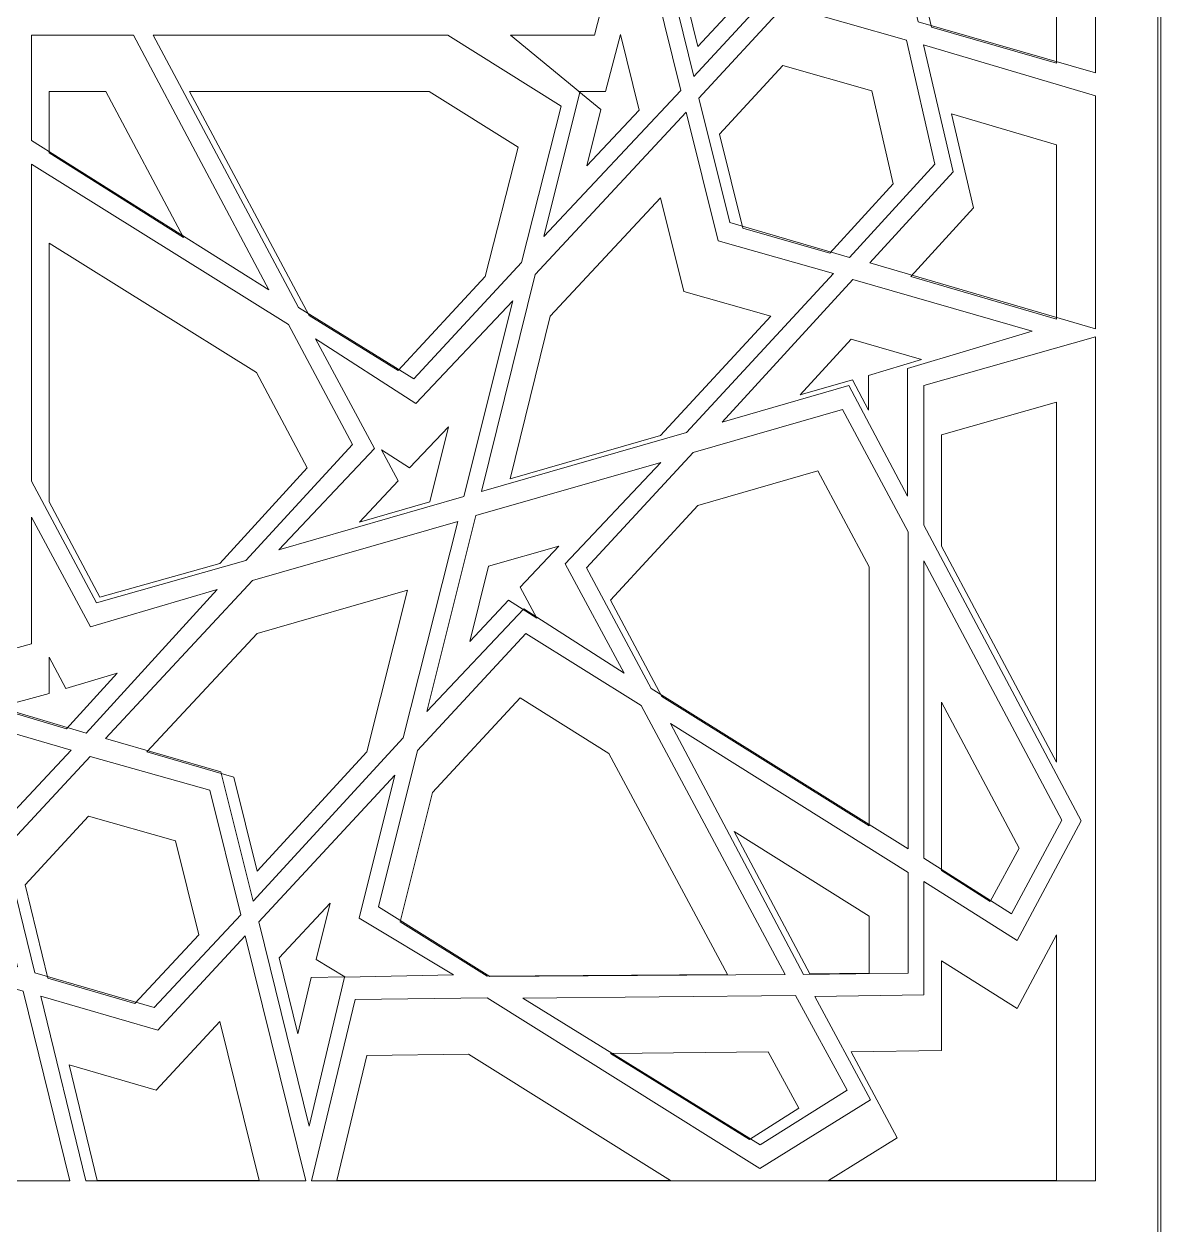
# Model space of a CAD drawing. Header units: centimetres. Extents: x -12.3 to 38.8, y -41.7 to 12.7.
# Drawn here: x 16.98 to 23.02, y -35.23 to -28.86 of the extents above; entities that cross this region are included whole.
import ezdxf

# ---------------------------------------------------------------- set-up
doc = ezdxf.new("R2010")
doc.units = ezdxf.units.CM
doc.header["$MEASUREMENT"] = 0
doc.layers.add('layer 1', color=7, linetype='Continuous')

msp = doc.modelspace()

# ---------------------------------------------------------------- linework, layer by layer
at = {"layer": 'layer 1', "color": 19, "lineweight": 20}
for points, knots in [([(8.70911, -20.59914), (8.70911, -20.59914), (22.32118, -20.59914), (22.32118, -20.59914), (22.32118, -20.59914), (22.70286, -20.59914), (23.01514, -20.91142), (23.01514, -21.2931), (23.01514, -21.2931), (23.01514, -21.2931), (23.01514, -40.90518), (23.01514, -40.90518), (23.01514, -40.90518), (23.01514, -41.28686), (22.70286, -41.59914), (22.32118, -41.59914), (22.32118, -41.59914), (22.32118, -41.59914), (8.70911, -41.59914), (8.70911, -41.59914), (8.70911, -41.59914), (8.32743, -41.59914), (8.01515, -41.28686), (8.01515, -40.90518), (8.01515, -40.90518), (8.01515, -40.90518), (8.01515, -21.2931), (8.01515, -21.2931), (8.01515, -21.2931), (8.01515, -20.91142), (8.32743, -20.59914), (8.70911, -20.59914)], [0, 0, 0, 0, 0.1111111, 0.1111111, 0.1111111, 0.1111111, 0.2222222, 0.2222222, 0.2222222, 0.2222222, 0.3333333, 0.3333333, 0.3333333, 0.3333333, 0.4444444, 0.4444444, 0.4444444, 0.4444444, 0.5555556, 0.5555556, 0.5555556, 0.5555556, 0.6666667, 0.6666667, 0.6666667, 0.6666667, 0.7777778, 0.7777778, 0.7777778, 0.7777778, 1, 1, 1, 1]), ([(15.46053, -27.428), (15.46053, -27.428), (15.46053, -26.9256), (15.46053, -26.9256), (15.46053, -26.9256), (15.46053, -26.9256), (15.86167, -27.17873), (15.86167, -27.17873), (15.86167, -27.17873), (15.86167, -27.17873), (16.09597, -26.74151), (16.09597, -26.74151), (16.09597, -26.74151), (16.09597, -26.74151), (16.32671, -27.17873), (16.32671, -27.17873), (16.32671, -27.17873), (16.32671, -27.17873), (16.7314, -26.9256), (16.7314, -26.9256), (16.7314, -26.9256), (16.7314, -26.9256), (16.73138, -27.428), (16.73138, -27.428), (16.73138, -27.428), (16.73138, -27.428), (17.19286, -27.428), (17.19286, -27.428), (17.19286, -27.428), (17.19286, -27.428), (16.96212, -27.86136), (16.96212, -27.86136), (16.96212, -27.86136), (16.96212, -27.86136), (17.34551, -28.12598), (17.34551, -28.12598), (17.34551, -28.12598), (17.34551, -28.12598), (16.96212, -28.3676), (16.96212, -28.3676), (16.96212, -28.3676), (16.96212, -28.3676), (17.19286, -28.80097), (17.19286, -28.80097), (17.19286, -28.80097), (17.19286, -28.80097), (16.73138, -28.80097), (16.73138, -28.80097), (16.73138, -28.80097), (16.73138, -28.80097), (16.73138, -29.30337), (16.73138, -29.30337), (16.73138, -29.30337), (16.73138, -29.30337), (16.32669, -29.05025), (16.32669, -29.05025), (16.32669, -29.05025), (16.32669, -29.05025), (16.09596, -29.48746), (16.09596, -29.48746), (16.09596, -29.48746), (16.09596, -29.48746), (15.86166, -29.05025), (15.86166, -29.05025), (15.86166, -29.05025), (15.86166, -29.05025), (15.44278, -29.31487), (15.44278, -29.31487), (15.44278, -29.31487), (15.44278, -29.31487), (15.43924, -28.80096), (15.43924, -28.80096), (15.43924, -28.80096), (15.43924, -28.80096), (14.99553, -28.80097), (14.99553, -28.80097), (14.99553, -28.80097), (14.99553, -28.80097), (15.21562, -28.38678), (15.21562, -28.38678), (15.21562, -28.38678), (15.21562, -28.38678), (14.80739, -28.12597), (14.80739, -28.12597), (14.80739, -28.12597), (14.80739, -28.12597), (15.22981, -27.86135), (15.22981, -27.86135), (15.22981, -27.86135), (15.22981, -27.86135), (14.99553, -27.42799), (14.99553, -27.42799), (14.99553, -27.42799), (14.99553, -27.42799), (15.46056, -27.42799), (15.46056, -27.42799), (15.46056, -27.42799), (15.46056, -27.42799), (15.46053, -27.428), (15.46053, -27.428)], [0, 0, 0, 0, 0.0384615, 0.0384615, 0.0384615, 0.0384615, 0.0769231, 0.0769231, 0.0769231, 0.0769231, 0.1153846, 0.1153846, 0.1153846, 0.1153846, 0.1538462, 0.1538462, 0.1538462, 0.1538462, 0.1923077, 0.1923077, 0.1923077, 0.1923077, 0.2307692, 0.2307692, 0.2307692, 0.2307692, 0.2692308, 0.2692308, 0.2692308, 0.2692308, 0.3076923, 0.3076923, 0.3076923, 0.3076923, 0.3461538, 0.3461538, 0.3461538, 0.3461538, 0.3846154, 0.3846154, 0.3846154, 0.3846154, 0.4230769, 0.4230769, 0.4230769, 0.4230769, 0.4615385, 0.4615385, 0.4615385, 0.4615385, 0.5, 0.5, 0.5, 0.5, 0.5384615, 0.5384615, 0.5384615, 0.5384615, 0.5769231, 0.5769231, 0.5769231, 0.5769231, 0.6153846, 0.6153846, 0.6153846, 0.6153846, 0.6538462, 0.6538462, 0.6538462, 0.6538462, 0.6923077, 0.6923077, 0.6923077, 0.6923077, 0.7307692, 0.7307692, 0.7307692, 0.7307692, 0.7692308, 0.7692308, 0.7692308, 0.7692308, 0.8076923, 0.8076923, 0.8076923, 0.8076923, 0.8461538, 0.8461538, 0.8461538, 0.8461538, 0.8846154, 0.8846154, 0.8846154, 0.8846154, 0.9230769, 0.9230769, 0.9230769, 0.9230769, 1, 1, 1, 1]), ([(21.78987, -27.35514), (21.78987, -27.35514), (21.62303, -28.12599), (21.62303, -28.12599), (21.62303, -28.12599), (21.62303, -28.12599), (21.79697, -28.87385), (21.79697, -28.87385), (21.79697, -28.87385), (21.79697, -28.87385), (22.46078, -29.0656), (22.46078, -29.0656), (22.46078, -29.0656), (22.46078, -29.0656), (22.46078, -27.16339), (22.46078, -27.16339), (22.46078, -27.16339), (22.46078, -27.16339), (21.78986, -27.35514), (21.78986, -27.35514), (21.78986, -27.35514), (21.78986, -27.35514), (21.78987, -27.35514), (21.78987, -27.35514)], [0, 0, 0, 0, 0.1428571, 0.1428571, 0.1428571, 0.1428571, 0.2857143, 0.2857143, 0.2857143, 0.2857143, 0.4285714, 0.4285714, 0.4285714, 0.4285714, 0.5714286, 0.5714286, 0.5714286, 0.5714286, 0.7142857, 0.7142857, 0.7142857, 0.7142857, 1, 1, 1, 1]), ([(20.89531, -27.61593), (20.89531, -27.61593), (20.55808, -27.2516), (20.55808, -27.2516), (20.55808, -27.2516), (20.55808, -27.2516), (20.34865, -28.12601), (20.34865, -28.12601), (20.34865, -28.12601), (20.34865, -28.12601), (20.55808, -28.97741), (20.55808, -28.97741), (20.55808, -28.97741), (20.55808, -28.97741), (20.89531, -28.61308), (20.89531, -28.61308), (20.89531, -28.61308), (20.89531, -28.61308), (21.37454, -28.75114), (21.37454, -28.75114), (21.37454, -28.75114), (21.37454, -28.75114), (21.22545, -28.11835), (21.22545, -28.11835), (21.22545, -28.11835), (21.22545, -28.11835), (21.3639, -27.47789), (21.3639, -27.47789), (21.3639, -27.47789), (21.3639, -27.47789), (20.89532, -27.61592), (20.89532, -27.61592), (20.89532, -27.61592), (20.89532, -27.61592), (20.89531, -27.61593), (20.89531, -27.61593)], [0, 0, 0, 0, 0.1, 0.1, 0.1, 0.1, 0.2, 0.2, 0.2, 0.2, 0.3, 0.3, 0.3, 0.3, 0.4, 0.4, 0.4, 0.4, 0.5, 0.5, 0.5, 0.5, 0.6, 0.6, 0.6, 0.6, 0.7, 0.7, 0.7, 0.7, 0.8, 0.8, 0.8, 0.8, 1, 1, 1, 1]), ([(19.92621, -29.21517), (19.92621, -29.21517), (20.04335, -29.31106), (20.04335, -29.31106), (20.04335, -29.31106), (20.04335, -29.31106), (19.96881, -29.6102), (19.96881, -29.6102), (19.96881, -29.6102), (19.96881, -29.6102), (20.2457, -29.31489), (20.2457, -29.31489), (20.2457, -29.31489), (20.2457, -29.31489), (20.1463, -28.91221), (20.1463, -28.91221), (20.1463, -28.91221), (20.1463, -28.91221), (20.06821, -29.21518), (20.06821, -29.21518), (20.06821, -29.21518), (20.06821, -29.21518), (19.9262, -29.21516), (19.9262, -29.21516), (19.9262, -29.21516), (19.9262, -29.21516), (19.92621, -29.21517), (19.92621, -29.21517)], [0, 0, 0, 0, 0.125, 0.125, 0.125, 0.125, 0.25, 0.25, 0.25, 0.25, 0.375, 0.375, 0.375, 0.375, 0.5, 0.5, 0.5, 0.5, 0.625, 0.625, 0.625, 0.625, 0.75, 0.75, 0.75, 0.75, 1, 1, 1, 1]), ([(21.48103, -29.21134), (21.48103, -29.21134), (21.00889, -29.07711), (21.00889, -29.07711), (21.00889, -29.07711), (21.00889, -29.07711), (20.67166, -29.44145), (20.67166, -29.44145), (20.67166, -29.44145), (20.67166, -29.44145), (20.79591, -29.94002), (20.79591, -29.94002), (20.79591, -29.94002), (20.79591, -29.94002), (21.25739, -30.07425), (21.25739, -30.07425), (21.25739, -30.07425), (21.25739, -30.07425), (21.59461, -29.70608), (21.59461, -29.70608), (21.59461, -29.70608), (21.59461, -29.70608), (21.48103, -29.21135), (21.48103, -29.21135), (21.48103, -29.21135), (21.48103, -29.21135), (21.48103, -29.21134), (21.48103, -29.21134)], [0, 0, 0, 0, 0.125, 0.125, 0.125, 0.125, 0.25, 0.25, 0.25, 0.25, 0.375, 0.375, 0.375, 0.375, 0.5, 0.5, 0.5, 0.5, 0.625, 0.625, 0.625, 0.625, 0.75, 0.75, 0.75, 0.75, 1, 1, 1, 1]), ([(17.11475, -29.54117), (17.11475, -29.54117), (17.82826, -29.98987), (17.82826, -29.98987), (17.82826, -29.98987), (17.82826, -29.98987), (17.41648, -29.21518), (17.41648, -29.21518), (17.41648, -29.21518), (17.41648, -29.21518), (17.11475, -29.21518), (17.11475, -29.21518), (17.11475, -29.21518), (17.11475, -29.21518), (17.11475, -29.54117), (17.11475, -29.54117)], [0, 0, 0, 0, 0.2, 0.2, 0.2, 0.2, 0.4, 0.4, 0.4, 0.4, 0.6, 0.6, 0.6, 0.6, 1, 1, 1, 1]), ([(17.86021, -29.21517), (17.86021, -29.21517), (18.49563, -30.40406), (18.49563, -30.40406), (18.49563, -30.40406), (18.49563, -30.40406), (18.96775, -30.69552), (18.96775, -30.69552), (18.96775, -30.69552), (18.96775, -30.69552), (19.42923, -30.19695), (19.42923, -30.19695), (19.42923, -30.19695), (19.42923, -30.19695), (19.60317, -29.51047), (19.60317, -29.51047), (19.60317, -29.51047), (19.60317, -29.51047), (19.13105, -29.21517), (19.13105, -29.21517), (19.13105, -29.21517), (19.13105, -29.21517), (17.86021, -29.21517), (17.86021, -29.21517)], [0, 0, 0, 0, 0.1428571, 0.1428571, 0.1428571, 0.1428571, 0.2857143, 0.2857143, 0.2857143, 0.2857143, 0.4285714, 0.4285714, 0.4285714, 0.4285714, 0.5714286, 0.5714286, 0.5714286, 0.5714286, 0.7142857, 0.7142857, 0.7142857, 0.7142857, 1, 1, 1, 1]), ([(22.0206, -29.83263), (22.0206, -29.83263), (21.68692, -30.19696), (21.68692, -30.19696), (21.68692, -30.19696), (21.68692, -30.19696), (22.46077, -30.42323), (22.46077, -30.42323), (22.46077, -30.42323), (22.46077, -30.42323), (22.46077, -29.49898), (22.46077, -29.49898), (22.46077, -29.49898), (22.46077, -29.49898), (21.90345, -29.33407), (21.90345, -29.33407), (21.90345, -29.33407), (21.90345, -29.33407), (22.0206, -29.83264), (22.0206, -29.83264), (22.0206, -29.83264), (22.0206, -29.83264), (22.0206, -29.83263), (22.0206, -29.83263)], [0, 0, 0, 0, 0.1428571, 0.1428571, 0.1428571, 0.1428571, 0.2857143, 0.2857143, 0.2857143, 0.2857143, 0.4285714, 0.4285714, 0.4285714, 0.4285714, 0.5714286, 0.5714286, 0.5714286, 0.5714286, 0.7142857, 0.7142857, 0.7142857, 0.7142857, 1, 1, 1, 1]), ([(19.77357, -30.4079), (19.77357, -30.4079), (20.35929, -29.77893), (20.35929, -29.77893), (20.35929, -29.77893), (20.35929, -29.77893), (20.48353, -30.2775), (20.48353, -30.2775), (20.48353, -30.2775), (20.48353, -30.2775), (20.94501, -30.4079), (20.94501, -30.4079), (20.94501, -30.4079), (20.94501, -30.4079), (20.3593, -31.04069), (20.3593, -31.04069), (20.3593, -31.04069), (20.3593, -31.04069), (19.5606, -31.27079), (19.5606, -31.27079), (19.5606, -31.27079), (19.5606, -31.27079), (19.77358, -30.4079), (19.77358, -30.4079), (19.77358, -30.4079), (19.77358, -30.4079), (19.77357, -30.4079), (19.77357, -30.4079)], [0, 0, 0, 0, 0.125, 0.125, 0.125, 0.125, 0.25, 0.25, 0.25, 0.25, 0.375, 0.375, 0.375, 0.375, 0.5, 0.5, 0.5, 0.5, 0.625, 0.625, 0.625, 0.625, 0.75, 0.75, 0.75, 0.75, 1, 1, 1, 1]), ([(18.48499, -31.21327), (18.48499, -31.21327), (18.21521, -30.70704), (18.21521, -30.70704), (18.21521, -30.70704), (18.21521, -30.70704), (17.11476, -30.02055), (17.11476, -30.02055), (17.11476, -30.02055), (17.11476, -30.02055), (17.11476, -31.39353), (17.11476, -31.39353), (17.11476, -31.39353), (17.11476, -31.39353), (17.38454, -31.89976), (17.38454, -31.89976), (17.38454, -31.89976), (17.38454, -31.89976), (18.01996, -31.71952), (18.01996, -31.71952), (18.01996, -31.71952), (18.01996, -31.71952), (18.48499, -31.21326), (18.48499, -31.21326), (18.48499, -31.21326), (18.48499, -31.21326), (18.48499, -31.21327), (18.48499, -31.21327)], [0, 0, 0, 0, 0.125, 0.125, 0.125, 0.125, 0.25, 0.25, 0.25, 0.25, 0.375, 0.375, 0.375, 0.375, 0.5, 0.5, 0.5, 0.5, 0.625, 0.625, 0.625, 0.625, 0.75, 0.75, 0.75, 0.75, 1, 1, 1, 1]), ([(21.74371, -30.63801), (21.74371, -30.63801), (21.37098, -30.53063), (21.37098, -30.53063), (21.37098, -30.53063), (21.37098, -30.53063), (21.1012, -30.82593), (21.1012, -30.82593), (21.1012, -30.82593), (21.1012, -30.82593), (21.37809, -30.7454), (21.37809, -30.7454), (21.37809, -30.7454), (21.37809, -30.7454), (21.46329, -30.90648), (21.46329, -30.90648), (21.46329, -30.90648), (21.46329, -30.90648), (21.46329, -30.72239), (21.46329, -30.72239), (21.46329, -30.72239), (21.46329, -30.72239), (21.74371, -30.638), (21.74371, -30.638), (21.74371, -30.638), (21.74371, -30.638), (21.74371, -30.63801), (21.74371, -30.63801)], [0, 0, 0, 0, 0.125, 0.125, 0.125, 0.125, 0.25, 0.25, 0.25, 0.25, 0.375, 0.375, 0.375, 0.375, 0.5, 0.5, 0.5, 0.5, 0.625, 0.625, 0.625, 0.625, 0.75, 0.75, 0.75, 0.75, 1, 1, 1, 1]), ([(21.85021, -31.62747), (21.85021, -31.62747), (22.46077, -32.77416), (22.46077, -32.77416), (22.46077, -32.77416), (22.46077, -32.77416), (22.46077, -30.86426), (22.46077, -30.86426), (22.46077, -30.86426), (22.46077, -30.86426), (21.85021, -31.03683), (21.85021, -31.03683), (21.85021, -31.03683), (21.85021, -31.03683), (21.85021, -31.62746), (21.85021, -31.62746), (21.85021, -31.62746), (21.85021, -31.62746), (21.85021, -31.62747), (21.85021, -31.62747)], [0, 0, 0, 0, 0.1666667, 0.1666667, 0.1666667, 0.1666667, 0.3333333, 0.3333333, 0.3333333, 0.3333333, 0.5, 0.5, 0.5, 0.5, 0.6666667, 0.6666667, 0.6666667, 0.6666667, 1, 1, 1, 1]), ([(19.234, -30.99467), (19.234, -30.99467), (19.02811, -31.21327), (19.02811, -31.21327), (19.02811, -31.21327), (19.02811, -31.21327), (18.87901, -31.11739), (18.87901, -31.11739), (18.87901, -31.11739), (18.87901, -31.11739), (18.96776, -31.2823), (18.96776, -31.2823), (18.96776, -31.2823), (18.96776, -31.2823), (18.76187, -31.5009), (18.76187, -31.5009), (18.76187, -31.5009), (18.76187, -31.5009), (19.1346, -31.39352), (19.1346, -31.39352), (19.1346, -31.39352), (19.1346, -31.39352), (19.234, -30.99467), (19.234, -30.99467)], [0, 0, 0, 0, 0.1428571, 0.1428571, 0.1428571, 0.1428571, 0.2857143, 0.2857143, 0.2857143, 0.2857143, 0.4285714, 0.4285714, 0.4285714, 0.4285714, 0.5714286, 0.5714286, 0.5714286, 0.5714286, 0.7142857, 0.7142857, 0.7142857, 0.7142857, 1, 1, 1, 1]), ([(21.1935, -31.22861), (21.1935, -31.22861), (20.55808, -31.4127), (20.55808, -31.4127), (20.55808, -31.4127), (20.55808, -31.4127), (20.09305, -31.9151), (20.09305, -31.9151), (20.09305, -31.9151), (20.09305, -31.9151), (20.36638, -32.42518), (20.36638, -32.42518), (20.36638, -32.42518), (20.36638, -32.42518), (21.46683, -33.11166), (21.46683, -33.11166), (21.46683, -33.11166), (21.46683, -33.11166), (21.46683, -31.73868), (21.46683, -31.73868), (21.46683, -31.73868), (21.46683, -31.73868), (21.1935, -31.22861), (21.1935, -31.22861)], [0, 0, 0, 0, 0.1428571, 0.1428571, 0.1428571, 0.1428571, 0.2857143, 0.2857143, 0.2857143, 0.2857143, 0.4285714, 0.4285714, 0.4285714, 0.4285714, 0.5714286, 0.5714286, 0.5714286, 0.5714286, 0.7142857, 0.7142857, 0.7142857, 0.7142857, 1, 1, 1, 1]), ([(19.44698, -31.73485), (19.44698, -31.73485), (19.34759, -32.13371), (19.34759, -32.13371), (19.34759, -32.13371), (19.34759, -32.13371), (19.55348, -31.9151), (19.55348, -31.9151), (19.55348, -31.9151), (19.55348, -31.9151), (19.70258, -32.01099), (19.70258, -32.01099), (19.70258, -32.01099), (19.70258, -32.01099), (19.61383, -31.84608), (19.61383, -31.84608), (19.61383, -31.84608), (19.61383, -31.84608), (19.81972, -31.62749), (19.81972, -31.62749), (19.81972, -31.62749), (19.81972, -31.62749), (19.44698, -31.73485), (19.44698, -31.73485)], [0, 0, 0, 0, 0.1428571, 0.1428571, 0.1428571, 0.1428571, 0.2857143, 0.2857143, 0.2857143, 0.2857143, 0.4285714, 0.4285714, 0.4285714, 0.4285714, 0.5714286, 0.5714286, 0.5714286, 0.5714286, 0.7142857, 0.7142857, 0.7142857, 0.7142857, 1, 1, 1, 1]), ([(19.01745, -31.86142), (19.01745, -31.86142), (18.21874, -32.09152), (18.21874, -32.09152), (18.21874, -32.09152), (18.21874, -32.09152), (17.63303, -32.72048), (17.63303, -32.72048), (17.63303, -32.72048), (17.63303, -32.72048), (18.09451, -32.8547), (18.09451, -32.8547), (18.09451, -32.8547), (18.09451, -32.8547), (18.21874, -33.35327), (18.21874, -33.35327), (18.21874, -33.35327), (18.21874, -33.35327), (18.80092, -32.72048), (18.80092, -32.72048), (18.80092, -32.72048), (18.80092, -32.72048), (19.01746, -31.86142), (19.01746, -31.86142), (19.01746, -31.86142), (19.01746, -31.86142), (19.01745, -31.86142), (19.01745, -31.86142)], [0, 0, 0, 0, 0.125, 0.125, 0.125, 0.125, 0.25, 0.25, 0.25, 0.25, 0.375, 0.375, 0.375, 0.375, 0.5, 0.5, 0.5, 0.5, 0.625, 0.625, 0.625, 0.625, 0.75, 0.75, 0.75, 0.75, 1, 1, 1, 1]), ([(17.2035, -32.38299), (17.2035, -32.38299), (17.11475, -32.21808), (17.11475, -32.21808), (17.11475, -32.21808), (17.11475, -32.21808), (17.11475, -32.40983), (17.11475, -32.40983), (17.11475, -32.40983), (17.11475, -32.40983), (16.83431, -32.48654), (16.83431, -32.48654), (16.83431, -32.48654), (16.83431, -32.48654), (17.20704, -32.59775), (17.20704, -32.59775), (17.20704, -32.59775), (17.20704, -32.59775), (17.47682, -32.30245), (17.47682, -32.30245), (17.47682, -32.30245), (17.47682, -32.30245), (17.2035, -32.38299), (17.2035, -32.38299)], [0, 0, 0, 0, 0.1428571, 0.1428571, 0.1428571, 0.1428571, 0.2857143, 0.2857143, 0.2857143, 0.2857143, 0.4285714, 0.4285714, 0.4285714, 0.4285714, 0.5714286, 0.5714286, 0.5714286, 0.5714286, 0.7142857, 0.7142857, 0.7142857, 0.7142857, 1, 1, 1, 1]), ([(19.61382, -32.43285), (19.61382, -32.43285), (19.1488, -32.93525), (19.1488, -32.93525), (19.1488, -32.93525), (19.1488, -32.93525), (18.97841, -33.62173), (18.97841, -33.62173), (18.97841, -33.62173), (18.97841, -33.62173), (19.43989, -33.90937), (19.43989, -33.90937), (19.43989, -33.90937), (19.43989, -33.90937), (20.71427, -33.9017), (20.71427, -33.9017), (20.71427, -33.9017), (20.71427, -33.9017), (20.08595, -32.72815), (20.08595, -32.72815), (20.08595, -32.72815), (20.08595, -32.72815), (19.61382, -32.43286), (19.61382, -32.43286), (19.61382, -32.43286), (19.61382, -32.43286), (19.61382, -32.43285), (19.61382, -32.43285)], [0, 0, 0, 0, 0.125, 0.125, 0.125, 0.125, 0.25, 0.25, 0.25, 0.25, 0.375, 0.375, 0.375, 0.375, 0.5, 0.5, 0.5, 0.5, 0.625, 0.625, 0.625, 0.625, 0.75, 0.75, 0.75, 0.75, 1, 1, 1, 1]), ([(22.10934, -33.51435), (22.10934, -33.51435), (22.26198, -33.23055), (22.26198, -33.23055), (22.26198, -33.23055), (22.26198, -33.23055), (21.8502, -32.45586), (21.8502, -32.45586), (21.8502, -32.45586), (21.8502, -32.45586), (21.8502, -33.34944), (21.8502, -33.34944), (21.8502, -33.34944), (21.8502, -33.34944), (22.10934, -33.51435), (22.10934, -33.51435)], [0, 0, 0, 0, 0.2, 0.2, 0.2, 0.2, 0.4, 0.4, 0.4, 0.4, 0.6, 0.6, 0.6, 0.6, 1, 1, 1, 1]), ([(17.3242, -33.0618), (17.3242, -33.0618), (16.98697, -33.42614), (16.98697, -33.42614), (16.98697, -33.42614), (16.98697, -33.42614), (17.10767, -33.92086), (17.10767, -33.92086), (17.10767, -33.92086), (17.10767, -33.92086), (17.56915, -34.05509), (17.56915, -34.05509), (17.56915, -34.05509), (17.56915, -34.05509), (17.90993, -33.69076), (17.90993, -33.69076), (17.90993, -33.69076), (17.90993, -33.69076), (17.78569, -33.19219), (17.78569, -33.19219), (17.78569, -33.19219), (17.78569, -33.19219), (17.3242, -33.0618), (17.3242, -33.0618), (17.3242, -33.0618), (17.3242, -33.0618), (17.3242, -33.0618), (17.3242, -33.0618)], [0, 0, 0, 0, 0.125, 0.125, 0.125, 0.125, 0.25, 0.25, 0.25, 0.25, 0.375, 0.375, 0.375, 0.375, 0.5, 0.5, 0.5, 0.5, 0.625, 0.625, 0.625, 0.625, 0.75, 0.75, 0.75, 0.75, 1, 1, 1, 1]), ([(20.74977, -33.14234), (20.74977, -33.14234), (21.15089, -33.89786), (21.15089, -33.89786), (21.15089, -33.89786), (21.15089, -33.89786), (21.46683, -33.89403), (21.46683, -33.89403), (21.46683, -33.89403), (21.46683, -33.89403), (21.46683, -33.59105), (21.46683, -33.59105), (21.46683, -33.59105), (21.46683, -33.59105), (20.74977, -33.14235), (20.74977, -33.14235), (20.74977, -33.14235), (20.74977, -33.14235), (20.74977, -33.14234), (20.74977, -33.14234)], [0, 0, 0, 0, 0.1666667, 0.1666667, 0.1666667, 0.1666667, 0.3333333, 0.3333333, 0.3333333, 0.3333333, 0.5, 0.5, 0.5, 0.5, 0.6666667, 0.6666667, 0.6666667, 0.6666667, 1, 1, 1, 1]), ([(18.43529, -34.21618), (18.43529, -34.21618), (18.50629, -33.91703), (18.50629, -33.91703), (18.50629, -33.91703), (18.50629, -33.91703), (18.68377, -33.91321), (18.68377, -33.91321), (18.68377, -33.91321), (18.68377, -33.91321), (18.53113, -33.82116), (18.53113, -33.82116), (18.53113, -33.82116), (18.53113, -33.82116), (18.60568, -33.52201), (18.60568, -33.52201), (18.60568, -33.52201), (18.60568, -33.52201), (18.3359, -33.81348), (18.3359, -33.81348), (18.3359, -33.81348), (18.3359, -33.81348), (18.43529, -34.2162), (18.43529, -34.2162), (18.43529, -34.2162), (18.43529, -34.2162), (18.43529, -34.21618), (18.43529, -34.21618)], [0, 0, 0, 0, 0.125, 0.125, 0.125, 0.125, 0.25, 0.25, 0.25, 0.25, 0.375, 0.375, 0.375, 0.375, 0.5, 0.5, 0.5, 0.5, 0.625, 0.625, 0.625, 0.625, 0.75, 0.75, 0.75, 0.75, 1, 1, 1, 1]), ([(21.85021, -34.30438), (21.85021, -34.30438), (21.37098, -34.31205), (21.37098, -34.31205), (21.37098, -34.31205), (21.37098, -34.31205), (21.61592, -34.76842), (21.61592, -34.76842), (21.61592, -34.76842), (21.61592, -34.76842), (21.25029, -34.99468), (21.25029, -34.99468), (21.25029, -34.99468), (21.25029, -34.99468), (22.46077, -34.99469), (22.46077, -34.99469), (22.46077, -34.99469), (22.46077, -34.99469), (22.46077, -33.69075), (22.46077, -33.69075), (22.46077, -33.69075), (22.46077, -33.69075), (22.25135, -34.08194), (22.25135, -34.08194), (22.25135, -34.08194), (22.25135, -34.08194), (21.85021, -33.82881), (21.85021, -33.82881), (21.85021, -33.82881), (21.85021, -33.82881), (21.85021, -34.30437), (21.85021, -34.30437), (21.85021, -34.30437), (21.85021, -34.30437), (21.85021, -34.30438), (21.85021, -34.30438)], [0, 0, 0, 0, 0.1, 0.1, 0.1, 0.1, 0.2, 0.2, 0.2, 0.2, 0.3, 0.3, 0.3, 0.3, 0.4, 0.4, 0.4, 0.4, 0.5, 0.5, 0.5, 0.5, 0.6, 0.6, 0.6, 0.6, 0.7, 0.7, 0.7, 0.7, 0.8, 0.8, 0.8, 0.8, 1, 1, 1, 1]), ([(18.01996, -34.15098), (18.01996, -34.15098), (17.68273, -34.51532), (17.68273, -34.51532), (17.68273, -34.51532), (17.68273, -34.51532), (17.22125, -34.3811), (17.22125, -34.3811), (17.22125, -34.3811), (17.22125, -34.3811), (17.37034, -34.99471), (17.37034, -34.99471), (17.37034, -34.99471), (17.37034, -34.99471), (18.2294, -34.99471), (18.2294, -34.99471), (18.2294, -34.99471), (18.2294, -34.99471), (18.01996, -34.15098), (18.01996, -34.15098)], [0, 0, 0, 0, 0.1666667, 0.1666667, 0.1666667, 0.1666667, 0.3333333, 0.3333333, 0.3333333, 0.3333333, 0.5, 0.5, 0.5, 0.5, 0.6666667, 0.6666667, 0.6666667, 0.6666667, 1, 1, 1, 1]), ([(18.64118, -34.99471), (18.64118, -34.99471), (20.41254, -34.99471), (20.41254, -34.99471), (20.41254, -34.99471), (20.41254, -34.99471), (19.34049, -34.32357), (19.34049, -34.32357), (19.34049, -34.32357), (19.34049, -34.32357), (18.80091, -34.33123), (18.80091, -34.33123), (18.80091, -34.33123), (18.80091, -34.33123), (18.64117, -34.99471), (18.64117, -34.99471), (18.64117, -34.99471), (18.64117, -34.99471), (18.64118, -34.99471), (18.64118, -34.99471)], [0, 0, 0, 0, 0.1666667, 0.1666667, 0.1666667, 0.1666667, 0.3333333, 0.3333333, 0.3333333, 0.3333333, 0.5, 0.5, 0.5, 0.5, 0.6666667, 0.6666667, 0.6666667, 0.6666667, 1, 1, 1, 1]), ([(20.93081, -34.31205), (20.93081, -34.31205), (20.09305, -34.31972), (20.09305, -34.31972), (20.09305, -34.31972), (20.09305, -34.31972), (20.83141, -34.77609), (20.83141, -34.77609), (20.83141, -34.77609), (20.83141, -34.77609), (21.09409, -34.61118), (21.09409, -34.61118), (21.09409, -34.61118), (21.09409, -34.61118), (20.93081, -34.31205), (20.93081, -34.31205)], [0, 0, 0, 0, 0.2, 0.2, 0.2, 0.2, 0.4, 0.4, 0.4, 0.4, 0.6, 0.6, 0.6, 0.6, 1, 1, 1, 1])]:
    msp.add_open_spline(points, degree=3, knots=knots, dxfattribs=at)
at = {"layer": 'layer 1', "color": 7, "lineweight": 9}
msp.add_open_spline([(8.14263, -20.59567), (8.14263, -20.59567), (22.999, -20.59567), (22.999, -20.59567), (22.999, -20.59567), (22.999, -20.59567), (22.999, -41.60359), (22.999, -41.60359), (22.999, -41.60359), (22.999, -41.60359), (8.14263, -41.60359), (8.14263, -41.60359), (8.14263, -41.60359), (8.14263, -41.60359), (8.14263, -20.59567), (8.14263, -20.59567)], degree=3, knots=[0, 0, 0, 0, 0.2, 0.2, 0.2, 0.2, 0.4, 0.4, 0.4, 0.4, 0.6, 0.6, 0.6, 0.6, 1, 1, 1, 1], dxfattribs=at)
at = {"layer": 'layer 1', "color": 225, "lineweight": 9}
for points, knots in [([(15.36722, -27.12959), (15.36722, -27.12959), (15.36721, -26.50517), (15.36721, -26.50517), (15.36721, -26.50517), (15.36721, -26.50517), (15.86221, -26.81754), (15.86221, -26.81754), (15.86221, -26.81754), (15.86221, -26.81754), (16.15367, -26.27365), (16.15367, -26.27365), (16.15367, -26.27365), (16.15367, -26.27365), (16.44071, -26.81755), (16.44071, -26.81755), (16.44071, -26.81755), (16.44071, -26.81755), (16.93809, -26.50645), (16.93809, -26.50645), (16.93809, -26.50645), (16.93809, -26.50645), (16.93806, -27.12959), (16.93806, -27.12959), (16.93806, -27.12959), (16.93806, -27.12959), (17.49934, -27.12959), (17.49934, -27.12959), (17.49934, -27.12959), (17.49934, -27.12959), (17.21403, -27.66545), (17.21403, -27.66545), (17.21403, -27.66545), (17.21403, -27.66545), (17.6745, -27.98327), (17.6745, -27.98327), (17.6745, -27.98327), (17.6745, -27.98327), (17.21672, -28.27176), (17.21672, -28.27176), (17.21672, -28.27176), (17.21672, -28.27176), (17.49934, -28.80258), (17.49934, -28.80258), (17.49934, -28.80258), (17.49934, -28.80258), (16.93806, -28.80258), (16.93806, -28.80258), (16.93806, -28.80258), (16.93806, -28.80258), (16.93806, -29.42572), (16.93806, -29.42572), (16.93806, -29.42572), (16.93806, -29.42572), (16.44069, -29.11462), (16.44069, -29.11462), (16.44069, -29.11462), (16.44069, -29.11462), (16.15366, -29.65851), (16.15366, -29.65851), (16.15366, -29.65851), (16.15366, -29.65851), (15.86224, -29.11472), (15.86224, -29.11472), (15.86224, -29.11472), (15.86224, -29.11472), (15.35132, -29.43748), (15.35132, -29.43748), (15.35132, -29.43748), (15.35132, -29.43748), (15.34695, -28.80256), (15.34695, -28.80256), (15.34695, -28.80256), (15.34695, -28.80256), (14.80264, -28.80259), (14.80264, -28.80259), (14.80264, -28.80259), (14.80264, -28.80259), (15.07487, -28.29024), (15.07487, -28.29024), (15.07487, -28.29024), (15.07487, -28.29024), (14.58351, -27.97632), (14.58351, -27.97632), (14.58351, -27.97632), (14.58351, -27.97632), (15.08763, -27.66052), (15.08763, -27.66052), (15.08763, -27.66052), (15.08763, -27.66052), (14.8006, -27.12958), (14.8006, -27.12958), (14.8006, -27.12958), (14.8006, -27.12958), (15.36722, -27.12959), (15.36722, -27.12959)], [0, 0, 0, 0, 0.04, 0.04, 0.04, 0.04, 0.08, 0.08, 0.08, 0.08, 0.12, 0.12, 0.12, 0.12, 0.16, 0.16, 0.16, 0.16, 0.2, 0.2, 0.2, 0.2, 0.24, 0.24, 0.24, 0.24, 0.28, 0.28, 0.28, 0.28, 0.32, 0.32, 0.32, 0.32, 0.36, 0.36, 0.36, 0.36, 0.4, 0.4, 0.4, 0.4, 0.44, 0.44, 0.44, 0.44, 0.48, 0.48, 0.48, 0.48, 0.52, 0.52, 0.52, 0.52, 0.56, 0.56, 0.56, 0.56, 0.6, 0.6, 0.6, 0.6, 0.64, 0.64, 0.64, 0.64, 0.68, 0.68, 0.68, 0.68, 0.72, 0.72, 0.72, 0.72, 0.76, 0.76, 0.76, 0.76, 0.8, 0.8, 0.8, 0.8, 0.84, 0.84, 0.84, 0.84, 0.88, 0.88, 0.88, 0.88, 0.92, 0.92, 0.92, 0.92, 1, 1, 1, 1]), ([(20.00865, -28.91677), (20.00865, -28.91677), (20.20613, -28.15062), (20.20613, -28.15062), (20.20613, -28.15062), (20.20613, -28.15062), (20.46753, -29.20966), (20.46753, -29.20966), (20.46753, -29.20966), (20.46753, -29.20966), (19.74054, -29.985), (19.74054, -29.985), (19.74054, -29.985), (19.74054, -29.985), (19.93151, -29.21856), (19.93151, -29.21856), (19.93151, -29.21856), (19.93151, -29.21856), (19.56273, -28.91674), (19.56273, -28.91674), (19.56273, -28.91674), (19.56273, -28.91674), (20.00865, -28.91677), (20.00865, -28.91677)], [0, 0, 0, 0, 0.1428571, 0.1428571, 0.1428571, 0.1428571, 0.2857143, 0.2857143, 0.2857143, 0.2857143, 0.4285714, 0.4285714, 0.4285714, 0.4285714, 0.5714286, 0.5714286, 0.5714286, 0.5714286, 0.7142857, 0.7142857, 0.7142857, 0.7142857, 1, 1, 1, 1]), ([(18.84111, -31.10977), (18.84111, -31.10977), (18.5284, -30.52871), (18.5284, -30.52871), (18.5284, -30.52871), (18.5284, -30.52871), (19.06107, -30.87128), (19.06107, -30.87128), (19.06107, -30.87128), (19.06107, -30.87128), (19.57503, -30.32556), (19.57503, -30.32556), (19.57503, -30.32556), (19.57503, -30.32556), (19.31591, -31.36532), (19.31591, -31.36532), (19.31591, -31.36532), (19.31591, -31.36532), (18.33399, -31.6482), (18.33399, -31.6482), (18.33399, -31.6482), (18.33399, -31.6482), (18.84111, -31.10977), (18.84111, -31.10977)], [0, 0, 0, 0, 0.1428571, 0.1428571, 0.1428571, 0.1428571, 0.2857143, 0.2857143, 0.2857143, 0.2857143, 0.4285714, 0.4285714, 0.4285714, 0.4285714, 0.5714286, 0.5714286, 0.5714286, 0.5714286, 0.7142857, 0.7142857, 0.7142857, 0.7142857, 1, 1, 1, 1]), ([(22.59208, -33.0851), (22.59208, -33.0851), (21.75689, -31.5165), (21.75689, -31.5165), (21.75689, -31.5165), (21.75689, -31.5165), (21.75689, -30.77496), (21.75689, -30.77496), (21.75689, -30.77496), (21.75689, -30.77496), (22.66745, -30.51759), (22.66745, -30.51759), (22.66745, -30.51759), (22.66745, -30.51759), (22.66745, -34.99629), (22.66745, -34.99629), (22.66745, -34.99629), (22.66745, -34.99629), (20.99145, -34.99628), (20.99145, -34.99628), (20.99145, -34.99628), (20.99145, -34.99628), (20.9915, -34.99631), (20.9915, -34.99631), (20.9915, -34.99631), (20.9915, -34.99631), (18.50745, -34.99631), (18.50745, -34.99631), (18.50745, -34.99631), (18.50745, -34.99631), (18.73902, -34.0345), (18.73902, -34.0345), (18.73902, -34.0345), (18.73902, -34.0345), (19.43927, -34.02455), (19.43927, -34.02455), (19.43927, -34.02455), (19.43927, -34.02455), (20.8861, -34.93033), (20.8861, -34.93033), (20.8861, -34.93033), (20.8861, -34.93033), (21.47373, -34.56668), (21.47373, -34.56668), (21.47373, -34.56668), (21.47373, -34.56668), (21.17904, -34.0176), (21.17904, -34.0176), (21.17904, -34.0176), (21.17904, -34.0176), (21.75689, -34.00835), (21.75689, -34.00835), (21.75689, -34.00835), (21.75689, -34.00835), (21.75689, -33.40838), (21.75689, -33.40838), (21.75689, -33.40838), (21.75689, -33.40838), (22.25183, -33.72071), (22.25183, -33.72071), (22.25183, -33.72071), (22.25183, -33.72071), (22.59208, -33.0851), (22.59208, -33.0851)], [0, 0, 0, 0, 0.0588235, 0.0588235, 0.0588235, 0.0588235, 0.1176471, 0.1176471, 0.1176471, 0.1176471, 0.1764706, 0.1764706, 0.1764706, 0.1764706, 0.2352941, 0.2352941, 0.2352941, 0.2352941, 0.2941176, 0.2941176, 0.2941176, 0.2941176, 0.3529412, 0.3529412, 0.3529412, 0.3529412, 0.4117647, 0.4117647, 0.4117647, 0.4117647, 0.4705882, 0.4705882, 0.4705882, 0.4705882, 0.5294118, 0.5294118, 0.5294118, 0.5294118, 0.5882353, 0.5882353, 0.5882353, 0.5882353, 0.6470588, 0.6470588, 0.6470588, 0.6470588, 0.7058824, 0.7058824, 0.7058824, 0.7058824, 0.7647059, 0.7647059, 0.7647059, 0.7647059, 0.8235294, 0.8235294, 0.8235294, 0.8235294, 0.8823529, 0.8823529, 0.8823529, 0.8823529, 1, 1, 1, 1]), ([(17.33457, -32.05629), (17.33457, -32.05629), (18.00699, -31.85817), (18.00699, -31.85817), (18.00699, -31.85817), (18.00699, -31.85817), (17.311, -32.61999), (17.311, -32.61999), (17.311, -32.61999), (17.311, -32.61999), (16.34537, -32.33188), (16.34537, -32.33188), (16.34537, -32.33188), (16.34537, -32.33188), (17.02143, -32.14695), (17.02143, -32.14695), (17.02143, -32.14695), (17.02143, -32.14695), (17.02143, -31.47446), (17.02143, -31.47446), (17.02143, -31.47446), (17.02143, -31.47446), (17.33457, -32.05629), (17.33457, -32.05629)], [0, 0, 0, 0, 0.1428571, 0.1428571, 0.1428571, 0.1428571, 0.2857143, 0.2857143, 0.2857143, 0.2857143, 0.4285714, 0.4285714, 0.4285714, 0.4285714, 0.5714286, 0.5714286, 0.5714286, 0.5714286, 0.7142857, 0.7142857, 0.7142857, 0.7142857, 1, 1, 1, 1])]:
    msp.add_open_spline(points, degree=3, knots=knots, dxfattribs=at)
at = {"layer": 'layer 1', "color": 9, "lineweight": 9}
for points, knots in [([(20.99886, -27.29734), (20.99886, -27.29734), (21.62059, -27.11421), (21.62059, -27.11421), (21.62059, -27.11421), (21.62059, -27.11421), (21.4359, -27.96853), (21.4359, -27.96853), (21.4359, -27.96853), (21.4359, -27.96853), (21.636, -28.81785), (21.636, -28.81785), (21.636, -28.81785), (21.636, -28.81785), (20.99928, -28.63441), (20.99928, -28.63441), (20.99928, -28.63441), (20.99928, -28.63441), (20.53563, -29.13531), (20.53563, -29.13531), (20.53563, -29.13531), (20.53563, -29.13531), (20.25098, -27.97808), (20.25098, -27.97808), (20.25098, -27.97808), (20.25098, -27.97808), (20.53424, -26.79538), (20.53424, -26.79538), (20.53424, -26.79538), (20.53424, -26.79538), (20.99886, -27.29734), (20.99886, -27.29734)], [0, 0, 0, 0, 0.1111111, 0.1111111, 0.1111111, 0.1111111, 0.2222222, 0.2222222, 0.2222222, 0.2222222, 0.3333333, 0.3333333, 0.3333333, 0.3333333, 0.4444444, 0.4444444, 0.4444444, 0.4444444, 0.5555556, 0.5555556, 0.5555556, 0.5555556, 0.6666667, 0.6666667, 0.6666667, 0.6666667, 0.7777778, 0.7777778, 0.7777778, 0.7777778, 1, 1, 1, 1]), ([(21.71894, -27.08719), (21.71894, -27.08719), (22.66746, -26.81612), (22.66746, -26.81612), (22.66746, -26.81612), (22.66746, -26.81612), (22.66746, -29.11666), (22.66746, -29.11666), (22.66746, -29.11666), (22.66746, -29.11666), (21.72748, -28.84515), (21.72748, -28.84515), (21.72748, -28.84515), (21.72748, -28.84515), (21.52598, -27.97877), (21.52598, -27.97877), (21.52598, -27.97877), (21.52598, -27.97877), (21.71894, -27.08719), (21.71894, -27.08719)], [0, 0, 0, 0, 0.1666667, 0.1666667, 0.1666667, 0.1666667, 0.3333333, 0.3333333, 0.3333333, 0.3333333, 0.5, 0.5, 0.5, 0.5, 0.6666667, 0.6666667, 0.6666667, 0.6666667, 1, 1, 1, 1]), ([(17.02143, -29.47563), (17.02143, -29.47563), (17.02143, -28.91678), (17.02143, -28.91678), (17.02143, -28.91678), (17.02143, -28.91678), (17.5633, -28.91678), (17.5633, -28.91678), (17.5633, -28.91678), (17.5633, -28.91678), (18.28159, -30.2681), (18.28159, -30.2681), (18.28159, -30.2681), (18.28159, -30.2681), (17.02143, -29.47563), (17.02143, -29.47563)], [0, 0, 0, 0, 0.2, 0.2, 0.2, 0.2, 0.4, 0.4, 0.4, 0.4, 0.6, 0.6, 0.6, 0.6, 1, 1, 1, 1]), ([(20.66472, -30.00841), (20.66472, -30.00841), (21.27808, -30.18172), (21.27808, -30.18172), (21.27808, -30.18172), (21.27808, -30.18172), (20.49767, -31.02486), (20.49767, -31.02486), (20.49767, -31.02486), (20.49767, -31.02486), (19.40947, -31.33836), (19.40947, -31.33836), (19.40947, -31.33836), (19.40947, -31.33836), (19.69395, -30.18576), (19.69395, -30.18576), (19.69395, -30.18576), (19.69395, -30.18576), (20.49466, -29.32594), (20.49466, -29.32594), (20.49466, -29.32594), (20.49466, -29.32594), (20.66472, -30.00841), (20.66472, -30.00841)], [0, 0, 0, 0, 0.1428571, 0.1428571, 0.1428571, 0.1428571, 0.2857143, 0.2857143, 0.2857143, 0.2857143, 0.4285714, 0.4285714, 0.4285714, 0.4285714, 0.5714286, 0.5714286, 0.5714286, 0.5714286, 0.7142857, 0.7142857, 0.7142857, 0.7142857, 1, 1, 1, 1]), ([(18.02649, -32.82624), (18.02649, -32.82624), (17.41395, -32.6481), (17.41395, -32.6481), (17.41395, -32.6481), (17.41395, -32.6481), (18.19397, -31.81049), (18.19397, -31.81049), (18.19397, -31.81049), (18.19397, -31.81049), (19.28336, -31.49664), (19.28336, -31.49664), (19.28336, -31.49664), (19.28336, -31.49664), (18.99375, -32.64564), (18.99375, -32.64564), (18.99375, -32.64564), (18.99375, -32.64564), (18.19721, -33.51141), (18.19721, -33.51141), (18.19721, -33.51141), (18.19721, -33.51141), (18.02649, -32.82624), (18.02649, -32.82624)], [0, 0, 0, 0, 0.1428571, 0.1428571, 0.1428571, 0.1428571, 0.2857143, 0.2857143, 0.2857143, 0.2857143, 0.4285714, 0.4285714, 0.4285714, 0.4285714, 0.5714286, 0.5714286, 0.5714286, 0.5714286, 0.7142857, 0.7142857, 0.7142857, 0.7142857, 1, 1, 1, 1]), ([(16.77949, -33.19393), (16.77949, -33.19393), (16.94686, -33.86044), (16.94686, -33.86044), (16.94686, -33.86044), (16.94686, -33.86044), (16.15262, -33.63682), (16.15262, -33.63682), (16.15262, -33.63682), (16.15262, -33.63682), (15.35838, -33.86045), (15.35838, -33.86045), (15.35838, -33.86045), (15.35838, -33.86045), (15.526, -33.19294), (15.526, -33.19294), (15.526, -33.19294), (15.526, -33.19294), (15.08442, -32.71081), (15.08442, -32.71081), (15.08442, -32.71081), (15.08442, -32.71081), (16.15245, -32.39661), (16.15245, -32.39661), (16.15245, -32.39661), (16.15245, -32.39661), (17.23109, -32.71113), (17.23109, -32.71113), (17.23109, -32.71113), (17.23109, -32.71113), (16.77949, -33.19393), (16.77949, -33.19393)], [0, 0, 0, 0, 0.1111111, 0.1111111, 0.1111111, 0.1111111, 0.2222222, 0.2222222, 0.2222222, 0.2222222, 0.3333333, 0.3333333, 0.3333333, 0.3333333, 0.4444444, 0.4444444, 0.4444444, 0.4444444, 0.5555556, 0.5555556, 0.5555556, 0.5555556, 0.6666667, 0.6666667, 0.6666667, 0.6666667, 0.7777778, 0.7777778, 0.7777778, 0.7777778, 1, 1, 1, 1]), ([(20.41144, -32.5698), (20.41144, -32.5698), (21.67351, -33.35958), (21.67351, -33.35958), (21.67351, -33.35958), (21.67351, -33.35958), (21.67351, -33.89383), (21.67351, -33.89383), (21.67351, -33.89383), (21.67351, -33.89383), (21.11796, -33.90056), (21.11796, -33.90056), (21.11796, -33.90056), (21.11796, -33.90056), (20.41144, -32.5698), (20.41144, -32.5698)], [0, 0, 0, 0, 0.2, 0.2, 0.2, 0.2, 0.4, 0.4, 0.4, 0.4, 0.6, 0.6, 0.6, 0.6, 1, 1, 1, 1]), ([(15.32434, -33.99021), (15.32434, -33.99021), (16.14896, -33.75052), (16.14896, -33.75052), (16.14896, -33.75052), (16.14896, -33.75052), (16.97691, -33.98995), (16.97691, -33.98995), (16.97691, -33.98995), (16.97691, -33.98995), (17.22432, -34.99631), (17.22432, -34.99631), (17.22432, -34.99631), (17.22432, -34.99631), (15.08183, -34.99631), (15.08183, -34.99631), (15.08183, -34.99631), (15.08183, -34.99631), (15.32434, -33.99021), (15.32434, -33.99021)], [0, 0, 0, 0, 0.1666667, 0.1666667, 0.1666667, 0.1666667, 0.3333333, 0.3333333, 0.3333333, 0.3333333, 0.5, 0.5, 0.5, 0.5, 0.6666667, 0.6666667, 0.6666667, 0.6666667, 1, 1, 1, 1])]:
    msp.add_open_spline(points, degree=3, knots=knots, dxfattribs=at)
at = {"layer": 'layer 1', "color": 203, "lineweight": 9}
for points, knots in [([(21.66406, -28.94292), (21.66406, -28.94292), (21.81512, -29.6009), (21.81512, -29.6009), (21.81512, -29.6009), (21.81512, -29.6009), (21.36171, -30.09592), (21.36171, -30.09592), (21.36171, -30.09592), (21.36171, -30.09592), (20.72789, -29.91155), (20.72789, -29.91155), (20.72789, -29.91155), (20.72789, -29.91155), (20.56319, -29.25065), (20.56319, -29.25065), (20.56319, -29.25065), (20.56319, -29.25065), (21.01803, -28.75926), (21.01803, -28.75926), (21.01803, -28.75926), (21.01803, -28.75926), (21.66406, -28.94292), (21.66406, -28.94292)], [0, 0, 0, 0, 0.1428571, 0.1428571, 0.1428571, 0.1428571, 0.2857143, 0.2857143, 0.2857143, 0.2857143, 0.4285714, 0.4285714, 0.4285714, 0.4285714, 0.5714286, 0.5714286, 0.5714286, 0.5714286, 0.7142857, 0.7142857, 0.7142857, 0.7142857, 1, 1, 1, 1]), ([(21.91312, -29.64138), (21.91312, -29.64138), (21.75503, -28.96855), (21.75503, -28.96855), (21.75503, -28.96855), (21.75503, -28.96855), (22.66745, -29.23853), (22.66745, -29.23853), (22.66745, -29.23853), (22.66745, -29.23853), (22.66745, -30.47496), (22.66745, -30.47496), (22.66745, -30.47496), (22.66745, -30.47496), (21.47026, -30.12493), (21.47026, -30.12493), (21.47026, -30.12493), (21.47026, -30.12493), (21.91312, -29.64138), (21.91312, -29.64138)], [0, 0, 0, 0, 0.1666667, 0.1666667, 0.1666667, 0.1666667, 0.3333333, 0.3333333, 0.3333333, 0.3333333, 0.5, 0.5, 0.5, 0.5, 0.6666667, 0.6666667, 0.6666667, 0.6666667, 1, 1, 1, 1]), ([(21.32505, -30.90236), (21.32505, -30.90236), (21.67351, -31.55262), (21.67351, -31.55262), (21.67351, -31.55262), (21.67351, -31.55262), (21.67351, -33.23363), (21.67351, -33.23363), (21.67351, -33.23363), (21.67351, -33.23363), (20.30974, -32.38287), (20.30974, -32.38287), (20.30974, -32.38287), (20.30974, -32.38287), (19.967, -31.7433), (19.967, -31.7433), (19.967, -31.7433), (19.967, -31.7433), (20.53299, -31.13182), (20.53299, -31.13182), (20.53299, -31.13182), (20.53299, -31.13182), (21.32505, -30.90236), (21.32505, -30.90236)], [0, 0, 0, 0, 0.1428571, 0.1428571, 0.1428571, 0.1428571, 0.2857143, 0.2857143, 0.2857143, 0.2857143, 0.4285714, 0.4285714, 0.4285714, 0.4285714, 0.5714286, 0.5714286, 0.5714286, 0.5714286, 0.7142857, 0.7142857, 0.7142857, 0.7142857, 1, 1, 1, 1]), ([(22.22167, -33.57916), (22.22167, -33.57916), (21.75688, -33.28338), (21.75688, -33.28338), (21.75688, -33.28338), (21.75688, -33.28338), (21.75688, -31.70568), (21.75688, -31.70568), (21.75688, -31.70568), (21.75688, -31.70568), (22.48876, -33.08257), (22.48876, -33.08257), (22.48876, -33.08257), (22.48876, -33.08257), (22.22167, -33.57916), (22.22167, -33.57916)], [0, 0, 0, 0, 0.2, 0.2, 0.2, 0.2, 0.4, 0.4, 0.4, 0.4, 0.6, 0.6, 0.6, 0.6, 1, 1, 1, 1]), ([(19.64476, -32.09143), (19.64476, -32.09143), (20.25603, -32.47375), (20.25603, -32.47375), (20.25603, -32.47375), (20.25603, -32.47375), (21.02061, -33.90181), (21.02061, -33.90181), (21.02061, -33.90181), (21.02061, -33.90181), (19.45406, -33.91123), (19.45406, -33.91123), (19.45406, -33.91123), (19.45406, -33.91123), (18.86325, -33.54298), (18.86325, -33.54298), (18.86325, -33.54298), (18.86325, -33.54298), (19.06919, -32.71327), (19.06919, -32.71327), (19.06919, -32.71327), (19.06919, -32.71327), (19.64476, -32.09143), (19.64476, -32.09143)], [0, 0, 0, 0, 0.1428571, 0.1428571, 0.1428571, 0.1428571, 0.2857143, 0.2857143, 0.2857143, 0.2857143, 0.4285714, 0.4285714, 0.4285714, 0.4285714, 0.5714286, 0.5714286, 0.5714286, 0.5714286, 0.7142857, 0.7142857, 0.7142857, 0.7142857, 1, 1, 1, 1]), ([(17.33322, -32.74406), (17.33322, -32.74406), (17.96688, -32.92309), (17.96688, -32.92309), (17.96688, -32.92309), (17.96688, -32.92309), (18.13188, -33.58524), (18.13188, -33.58524), (18.13188, -33.58524), (18.13188, -33.58524), (17.67242, -34.07646), (17.67242, -34.07646), (17.67242, -34.07646), (17.67242, -34.07646), (17.03918, -33.89227), (17.03918, -33.89227), (17.03918, -33.89227), (17.03918, -33.89227), (16.87882, -33.23499), (16.87882, -33.23499), (16.87882, -33.23499), (16.87882, -33.23499), (17.33322, -32.74406), (17.33322, -32.74406)], [0, 0, 0, 0, 0.1428571, 0.1428571, 0.1428571, 0.1428571, 0.2857143, 0.2857143, 0.2857143, 0.2857143, 0.4285714, 0.4285714, 0.4285714, 0.4285714, 0.5714286, 0.5714286, 0.5714286, 0.5714286, 0.7142857, 0.7142857, 0.7142857, 0.7142857, 1, 1, 1, 1]), ([(17.69229, -34.197), (17.69229, -34.197), (18.15528, -33.69679), (18.15528, -33.69679), (18.15528, -33.69679), (18.15528, -33.69679), (18.47787, -34.99631), (18.47787, -34.99631), (18.47787, -34.99631), (18.47787, -34.99631), (17.3091, -34.99631), (17.3091, -34.99631), (17.3091, -34.99631), (17.3091, -34.99631), (17.07099, -34.0163), (17.07099, -34.0163), (17.07099, -34.0163), (17.07099, -34.0163), (17.69229, -34.197), (17.69229, -34.197)], [0, 0, 0, 0, 0.1666667, 0.1666667, 0.1666667, 0.1666667, 0.3333333, 0.3333333, 0.3333333, 0.3333333, 0.5, 0.5, 0.5, 0.5, 0.6666667, 0.6666667, 0.6666667, 0.6666667, 1, 1, 1, 1]), ([(21.07606, -34.01284), (21.07606, -34.01284), (21.35005, -34.51479), (21.35005, -34.51479), (21.35005, -34.51479), (21.35005, -34.51479), (20.88871, -34.80441), (20.88871, -34.80441), (20.88871, -34.80441), (20.88871, -34.80441), (19.62944, -34.02606), (19.62944, -34.02606), (19.62944, -34.02606), (19.62944, -34.02606), (21.07606, -34.01284), (21.07606, -34.01284)], [0, 0, 0, 0, 0.2, 0.2, 0.2, 0.2, 0.4, 0.4, 0.4, 0.4, 0.6, 0.6, 0.6, 0.6, 1, 1, 1, 1])]:
    msp.add_open_spline(points, degree=3, knots=knots, dxfattribs=at)
at = {"layer": 'layer 1', "color": 183, "lineweight": 9}
for points in [[(17.66664, -28.91677), (17.66664, -28.91677), (19.23078, -28.91677), (19.23078, -28.91677), (19.23078, -28.91677), (19.23078, -28.91677), (19.83212, -29.29289), (19.83212, -29.29289), (19.83212, -29.29289), (19.83212, -29.29289), (19.62193, -30.12242), (19.62193, -30.12242), (19.62193, -30.12242), (19.62193, -30.12242), (19.05066, -30.73961), (19.05066, -30.73961), (19.05066, -30.73961), (19.05066, -30.73961), (18.43909, -30.36204), (18.43909, -30.36204), (18.43909, -30.36204), (18.43909, -30.36204), (17.66664, -28.91677), (17.66664, -28.91677)], [(18.72401, -31.08809), (18.72401, -31.08809), (18.1584, -31.70384), (18.1584, -31.70384), (18.1584, -31.70384), (18.1584, -31.70384), (17.36575, -31.9287), (17.36575, -31.9287), (17.36575, -31.9287), (17.36575, -31.9287), (17.02144, -31.28259), (17.02144, -31.28259), (17.02144, -31.28259), (17.02144, -31.28259), (17.02144, -29.60179), (17.02144, -29.60179), (17.02144, -29.60179), (17.02144, -29.60179), (18.38537, -30.45263), (18.38537, -30.45263), (18.38537, -30.45263), (18.38537, -30.45263), (18.72401, -31.08809), (18.72401, -31.08809)], [(21.66997, -30.68551), (21.66997, -30.68551), (21.66997, -31.36249), (21.66997, -31.36249), (21.66997, -31.36249), (21.66997, -31.36249), (21.35932, -30.77517), (21.35932, -30.77517), (21.35932, -30.77517), (21.35932, -30.77517), (20.68684, -30.97077), (20.68684, -30.97077), (20.68684, -30.97077), (20.68684, -30.97077), (21.37972, -30.21231), (21.37972, -30.21231), (21.37972, -30.21231), (21.37972, -30.21231), (22.33134, -30.48647), (22.33134, -30.48647), (22.33134, -30.48647), (22.33134, -30.48647), (21.66997, -30.68551), (21.66997, -30.68551)], [(19.85384, -31.72181), (19.85384, -31.72181), (20.16652, -32.30282), (20.16652, -32.30282), (20.16652, -32.30282), (20.16652, -32.30282), (19.63388, -31.9603), (19.63388, -31.9603), (19.63388, -31.9603), (19.63388, -31.9603), (19.11994, -32.50596), (19.11994, -32.50596), (19.11994, -32.50596), (19.11994, -32.50596), (19.37903, -31.46625), (19.37903, -31.46625), (19.37903, -31.46625), (19.37903, -31.46625), (20.36095, -31.18342), (20.36095, -31.18342), (20.36095, -31.18342), (20.36095, -31.18342), (19.85384, -31.72181), (19.85384, -31.72181)], [(18.76015, -33.60152), (18.76015, -33.60152), (19.26103, -33.90357), (19.26103, -33.90357), (19.26103, -33.90357), (19.26103, -33.90357), (18.68214, -33.91609), (18.68214, -33.91609), (18.68214, -33.91609), (18.68214, -33.91609), (18.49482, -34.70532), (18.49482, -34.70532), (18.49482, -34.70532), (18.49482, -34.70532), (18.22758, -33.62253), (18.22758, -33.62253), (18.22758, -33.62253), (18.22758, -33.62253), (18.94922, -32.84286), (18.94922, -32.84286), (18.94922, -32.84286), (18.94922, -32.84286), (18.76015, -33.60152), (18.76015, -33.60152)]]:
    msp.add_open_spline(points, degree=3, knots=[0, 0, 0, 0, 0.1428571, 0.1428571, 0.1428571, 0.1428571, 0.2857143, 0.2857143, 0.2857143, 0.2857143, 0.4285714, 0.4285714, 0.4285714, 0.4285714, 0.5714286, 0.5714286, 0.5714286, 0.5714286, 0.7142857, 0.7142857, 0.7142857, 0.7142857, 1, 1, 1, 1], dxfattribs=at)

doc.saveas('drawing.dxf')
